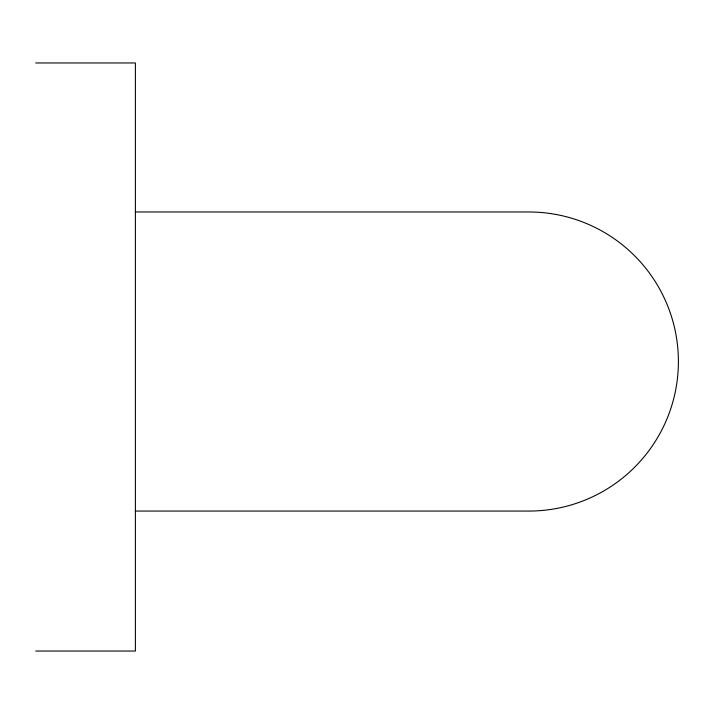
<?xml version="1.0" encoding="UTF-8"?>
<svg xmlns="http://www.w3.org/2000/svg" width="714" height="714" viewBox="0 0 714 714"><rect width="100%" height="100%" fill="white"/><g stroke="black" fill="none" stroke-linecap="round" stroke-linejoin="round"><path stroke-width="1.07" d="M35.7 62.966L135.392 62.966L135.392 651.034L35.7 651.034M135.392 211.978L528.86 211.978A149.538 149.538 0 0 1 678.398 361.525A149.538 149.538 0 0 1 528.86 511.063L135.392 511.063"/></g></svg>
